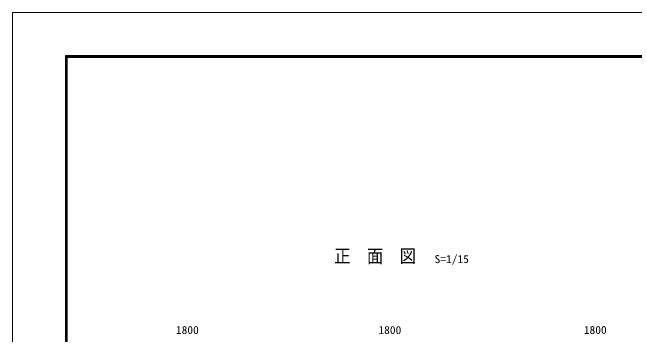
# Model space of a CAD drawing. Units: millimetres, scale not verified. Extents: x -4455 to 4455, y -3150 to 3150.
# Drawn here: x -4455 to -1087, y 1407 to 3150 of the extents above; entities that cross this region are included whole.
import ezdxf
from ezdxf.enums import TextEntityAlignment as Align

# ---------------------------------------------------------------- set-up
doc = ezdxf.new("R2010")
doc.units = ezdxf.units.MM
doc.header["$LTSCALE"] = 30
for name, color, linetype, lineweight in [('0-0_6文字', 3, 'Continuous', 9), ('0-2_5寸法', 1, 'Continuous', 18), ('0-B_7詳細', 7, 'Continuous', 18), ('0-F_D-TTL', 7, 'Continuous', 9)]:
    doc.layers.add(name, color=color, linetype=linetype, lineweight=lineweight)
doc.styles.add('ＭＳ ゴシック', font='')
doc.styles.get('ＭＳ ゴシック').set_extended_font_data('MS Gothic')

msp = doc.modelspace()

# ---------------------------------------------------------------- linework, layer by layer
at = {"layer": '0-F_D-TTL', "color": 2, "lineweight": 18}
msp.add_lwpolyline([(-4454.85, 3150.21), (4454.85, 3150.21), (4454.85, -3150.21), (-4454.85, -3150.21)], close=True, dxfattribs=at)
at = {"layer": '0-F_D-TTL'}
for points in [[(-4168.47, 2916.87), (4168.47, 2916.87), (4168.47, -2916.87), (-4168.47, -2916.87)], [(-4165.81, 2914.21), (4165.81, 2914.21), (4165.81, -2914.21), (-4165.81, -2914.21)], [(-4163.16, 2911.56), (4163.16, 2911.56), (4163.16, -2911.56), (-4163.16, -2911.56)], [(-4160.51, 2908.91), (4160.51, 2908.91), (4160.51, -2908.91), (-4160.51, -2908.91)], [(-4157.86, 2906.26), (4157.86, 2906.26), (4157.86, -2906.26), (-4157.86, -2906.26)]]:
    msp.add_lwpolyline(points, close=True, dxfattribs=at)

# ---------------------------------------------------------------- texts
at = {"layer": '0-0_6文字', "color": 7, "style": 'ＭＳ ゴシック', "width": 0.9}
msp.add_text('正\u3000面\u3000図', height=72.14, dxfattribs=at).set_placement((-2713.07, 1774.47), align=Align.BOTTOM_LEFT)
at = {"layer": '0-0_6文字', "style": 'ＭＳ ゴシック', "width": 1.05}
msp.add_text('S=1/15', height=43.33, dxfattribs=at).set_placement((-2169.87, 1781.03), align=Align.BOTTOM_LEFT)
at = {"layer": '0-2_5寸法', "color": 3, "style": 'ＭＳ ゴシック', "width": 1.05}
for p in [(-3569.91, 1397.55), (-1362.03, 1397.55)]:
    msp.add_text('1800', height=43.33, dxfattribs=at).set_placement(p, align=Align.BOTTOM_LEFT)
at = {"layer": '0-B_7詳細', "color": 3, "style": 'ＭＳ ゴシック', "width": 1.05}
msp.add_text('1800', height=43.33, dxfattribs=at).set_placement((-2473.93, 1397.13), align=Align.BOTTOM_LEFT)

doc.saveas('drawing.dxf')
